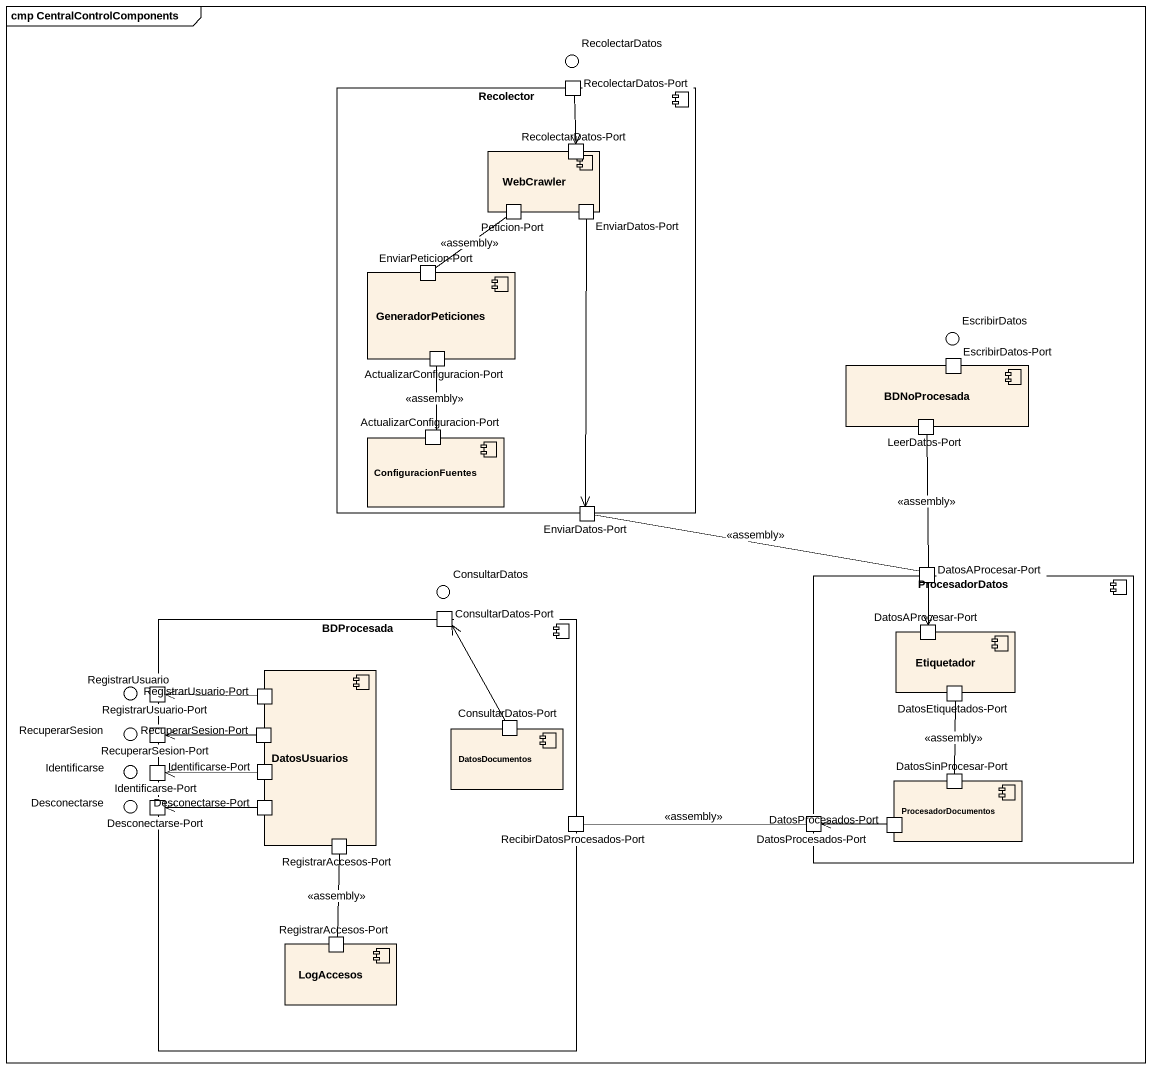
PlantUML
@startuml
mainframe cmp CentralControlComponents
() RecolectarDatos
component Recolector {
  port "RecolectarDatos-Port" as RecolectarDatos_Port
  component WebCrawler {
    port "RecolectarDatos-Port" as RecolectarDatos_Port_2
    port "Peticion-Port" as Peticion_Port
    port "EnviarDatos-Port" as EnviarDatos_Port
  }
  component GeneradorPeticiones {
    port "EnviarPeticion-Port" as EnviarPeticion_Port
    port "ActualizarConfiguracion-Port" as ActualizarConfiguracion_Port
  }
  component ConfiguracionFuentes {
    port "ActualizarConfiguracion-Port" as ActualizarConfiguracion_Port_2
  }
  port "EnviarDatos-Port" as EnviarDatos_Port_2
}
() EscribirDatos
component BDNoProcesada {
  port "EscribirDatos-Port" as EscribirDatos_Port
  port "LeerDatos-Port" as LeerDatos_Port
}
() ConsultarDatos
component ProcesadorDatos {
  port "DatosAProcesar-Port" as DatosAProcesar_Port
  component Etiquetador {
    port "DatosAProcesar-Port" as DatosAProcesar_Port_2
    port "DatosEtiquetados-Port" as DatosEtiquetados_Port
  }
  port "DatosProcesados-Port" as DatosProcesados_Port
  component ProcesadorDocumentos {
    port "DatosSinProcesar-Port" as DatosSinProcesar_Port
    port "DatosProcesados-Port" as DatosProcesados_Port_2
  }
}
component BDProcesada {
  port "ConsultarDatos-Port" as ConsultarDatos_Port
  port "RegistrarUsuario-Port" as RegistrarUsuario_Port
  component DatosUsuarios {
    port "RecuperarSesion-Port" as RecuperarSesion_Port_2
    port "RegistrarUsuario-Port" as RegistrarUsuario_Port_2
    port "Identificarse-Port" as Identificarse_Port_2
    port "Desconectarse-Port" as Desconectarse_Port_2
    port "RegistrarAccesos-Port" as RegistrarAccesos_Port
  }
  port "RecuperarSesion-Port" as RecuperarSesion_Port
  component DatosDocumentos {
    port "ConsultarDatos-Port" as ConsultarDatos_Port_2
  }
  port "Identificarse-Port" as Identificarse_Port
  port "Desconectarse-Port" as Desconectarse_Port
  port "RecibirDatosProcesados-Port" as RecibirDatosProcesados_Port
  component LogAccesos {
    port "RegistrarAccesos-Port" as RegistrarAccesos_Port_2
  }
}
() RegistrarUsuario
() RecuperarSesion
() Identificarse
() Desconectarse
RecolectarDatos_Port --> RecolectarDatos_Port_2
Peticion_Port -- EnviarPeticion_Port : <<assembly>>
EnviarDatos_Port --> EnviarDatos_Port_2
ActualizarConfiguracion_Port -- ActualizarConfiguracion_Port_2 : <<assembly>>
DatosAProcesar_Port -up- LeerDatos_Port : <<assembly>>
DatosAProcesar_Port -left- EnviarDatos_Port_2 : <<assembly>>
DatosAProcesar_Port --> DatosAProcesar_Port_2
RecuperarSesion_Port_2 -left-> RecuperarSesion_Port
RegistrarUsuario_Port_2 -left-> RegistrarUsuario_Port
ConsultarDatos_Port_2 -up-> ConsultarDatos_Port
Identificarse_Port_2 -left-> Identificarse_Port
DatosSinProcesar_Port -up- DatosEtiquetados_Port : <<assembly>>
Desconectarse_Port_2 -left-> Desconectarse_Port
DatosProcesados_Port -left- RecibirDatosProcesados_Port : <<assembly>>
DatosProcesados_Port_2 -left-> DatosProcesados_Port
RegistrarAccesos_Port -- RegistrarAccesos_Port_2 : <<assembly>>
@enduml
